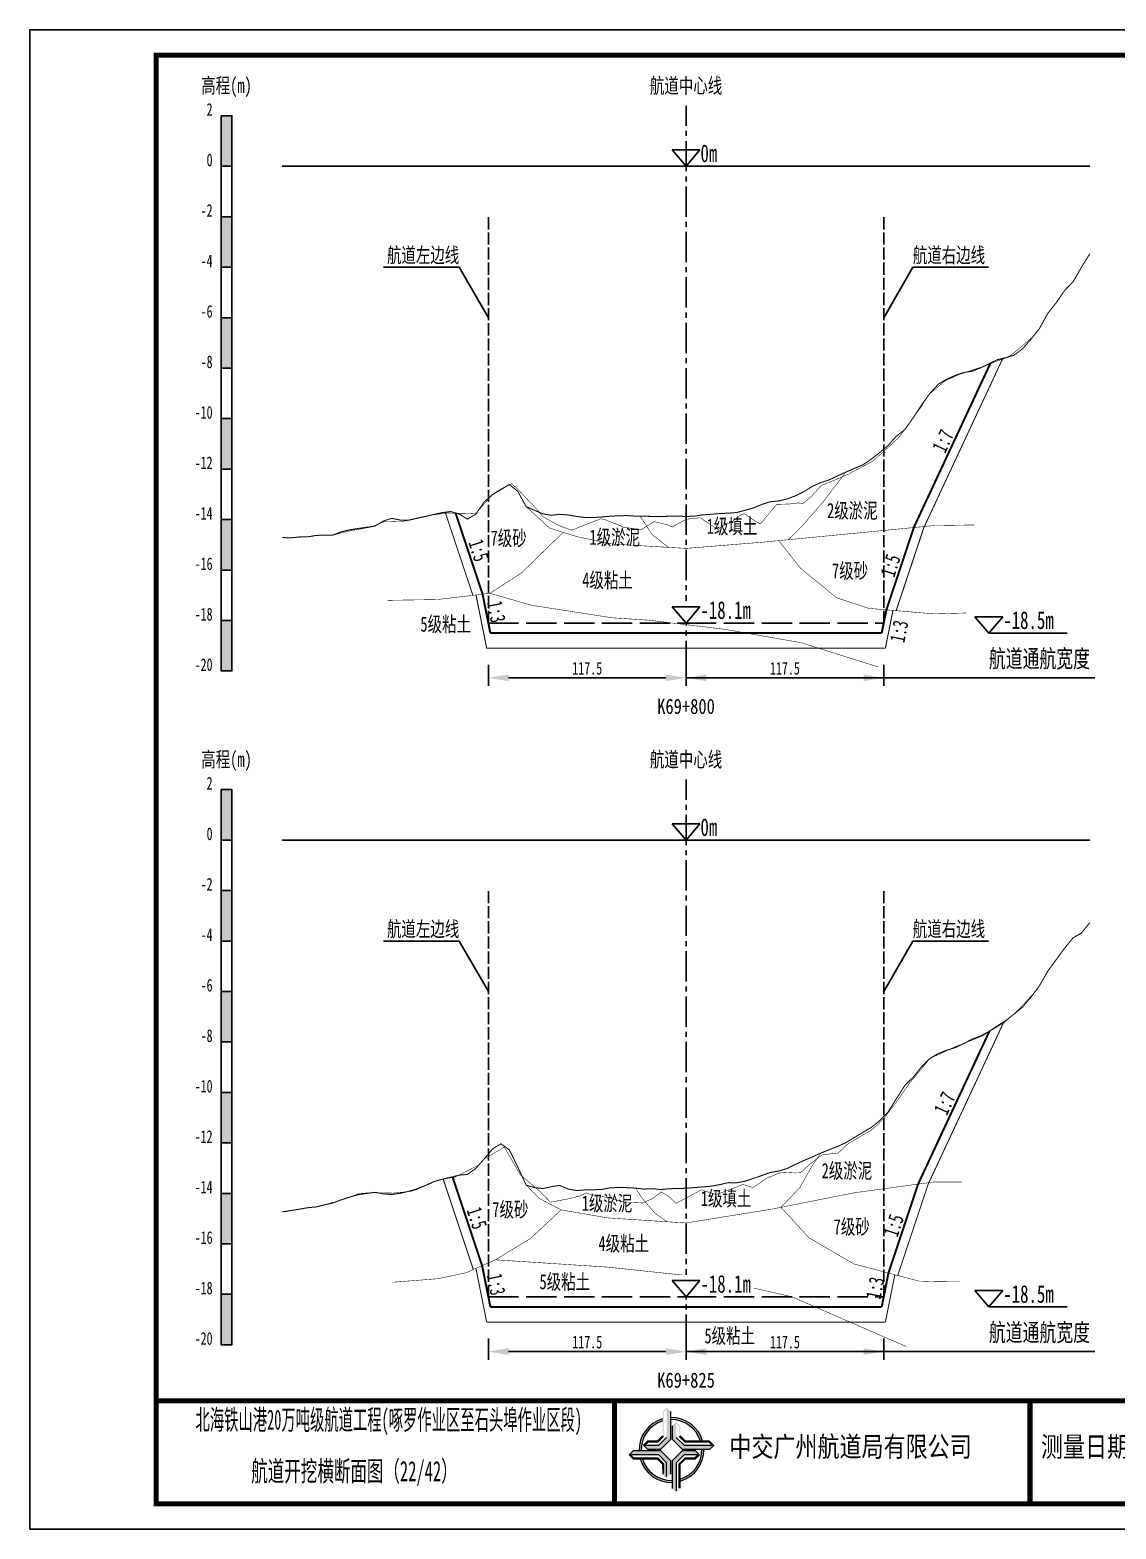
# Model space of a CAD drawing. Header units: millimetres. Extents: x 0 to 1680, y -8762 to 0.
# Drawn here: x 630 to 845.2, y -2079 to -1782 of the extents above; entities that cross this region are included whole.
import ezdxf
from ezdxf.enums import TextEntityAlignment as Align

# ---------------------------------------------------------------- set-up
doc = ezdxf.new("R2010")
doc.units = ezdxf.units.MM
for name, pattern in [('ACAD_ISO02W100', [15, 12, -3]), ('ACAD_ISO05W100', [33, 24, -3, 0, -3, 0, -3]), ('CENTER2', [1.125, 0.75, -0.125, 0.125, -0.125])]:
    doc.linetypes.add(name, pattern=pattern)
for name, color, linetype in [('0-桩号', 1, 'Continuous'), ('0-航道左右边线标注', 8, 'Continuous'), ('1-疏浚底高', 7, 'Continuous'), ('1-通航宽度', 7, 'Continuous'), ('1-通航底高', 7, 'Continuous'), ('202601', 5, 'Continuous'), ('DMX', 20, 'Continuous'), ('L1', 7, 'Continuous'), ('图幅外框线', 145, 'Continuous'), ('地质分层', 6, 'Continuous'), ('坡比', 1, 'Continuous'), ('尺寸标注', 1, 'Continuous'), ('开挖线', 4, 'Continuous'), ('标尺', 7, 'Continuous'), ('超挖线', 3, 'Continuous'), ('辅助框', 7, 'Continuous'), ('通航底面线', 7, 'ACAD_ISO02W100')]:
    doc.layers.add(name, color=color, linetype=linetype)
doc.styles.get("Standard").update_dxf_attribs({"font": 'arial.ttf'})
doc.styles.add('仿宋', font='仿宋_GB2312.ttf', dxfattribs={"width": 0.8})
doc.styles.add('仿宋GB2312', font='仿宋_GB2312.ttf', dxfattribs={"width": 0.7, "height": 2.5})
doc.styles.add('仿宋体', font='仿宋_GB2312.ttf', dxfattribs={"width": 0.8})
doc.dimstyles.new('2000', dxfattribs={"dimtxt": 3, "dimasz": 2.5, "dimexe": 1.25, "dimexo": 0.625, "dimtad": 1, "dimlfac": 2, "dimdsep": 46, "dimtxsty": 'Standard', "dimcen": 2.5, "dimadec": 0, "dimazin": 0, "dimtfac": 1, "dimtmove": 0, "dimatfit": 3, "dimfxl": 0, "dimarcsym": 0})

# ---------------------------------------------------------------- blocks, each defined once
blk = doc.blocks.new('标尺')
at = {"layer": '标尺', "linetype": 'Continuous'}
for points in [[(-2.116669999959413, 100), (0, 100), (0, 90), (-2.116669999959413, 90)], [(-2.116669999959413, 80), (0, 80), (0, 70), (-2.116669999959413, 70)], [(-2.116669999959413, 60), (0, 60), (0, 50), (-2.116669999959413, 50)], [(-2.116669999959413, 40), (0, 40), (0, 30), (-2.116669999959413, 30)], [(-2.116669999959413, 20), (0, 20), (0, 10), (-2.116669999959413, 10)], [(-2.116669999959413, 0), (0, 0), (0, -10), (-2.116669999959413, -10)]]:
    blk.add_hatch(color=256, dxfattribs=at).paths.add_polyline_path(points)
for p, q in [((-2.116669999959413, -10), (-2.116669999959413, 100)), ((0, -10), (0, 100)), ((-2.116669999959413, 80), (0, 80)), ((-2.116669999959413, 70), (0, 70)), ((-2.116669999959413, 60), (0, 60)), ((-2.116669999959413, 50), (0, 50)), ((-2.116669999959413, 40), (0, 40)), ((-2.116669999959413, 30), (0, 30)), ((-2.116669999959413, 20), (0, 20)), ((-2.116669999959413, 10), (0, 10)), ((-2.116669999959413, 0), (0, 0)), ((-2.116669999959413, -10), (0, -10))]:
    blk.add_line(p, q, dxfattribs=at)
at = {"layer": '标尺'}
for points in [[(-2.116669999959413, 100), (0, 100), (0, 90), (-2.116669999959413, 90)], [(-2.116669999959413, 100), (0, 100), (0, 90), (-2.116669999959413, 90)], [(-2.116669999959413, 80), (0, 80), (0, 70), (-2.116669999959413, 70)], [(-2.116669999959413, 80), (0, 80), (0, 70), (-2.116669999959413, 70)], [(-2.116669999959413, 60), (0, 60), (0, 50), (-2.116669999959413, 50)], [(-2.116669999959413, 60), (0, 60), (0, 50), (-2.116669999959413, 50)], [(-2.116669999959413, 40), (0, 40), (0, 30), (-2.116669999959413, 30)], [(-2.116669999959413, 40), (0, 40), (0, 30), (-2.116669999959413, 30)], [(-2.116669999959413, 20), (0, 20), (0, 10), (-2.116669999959413, 10)], [(-2.116669999959413, 20), (0, 20), (0, 10), (-2.116669999959413, 10)], [(-2.116669999959413, 0), (0, 0), (0, -10), (-2.116669999959413, -10)], [(-2.116669999959413, 0), (0, 0), (0, -10), (-2.116669999959413, -10)]]:
    blk.add_lwpolyline(points, close=True, dxfattribs=at)
at = {"layer": '标尺', "style": '仿宋GB2312', "width": 0.7}
blk.add_text('高程(m)', height=3, dxfattribs=at).set_placement((-1.058334999950603, 106.0000000009313), align=Align.MIDDLE_CENTER)
for s, p in [('2', (-3.816669999971054, 100)), ('0', (-3.816669999971054, 90)), ('-2', (-3.816669999971054, 80)), ('-4', (-3.816669999971054, 70)), ('-6', (-3.816669999971054, 60)), ('-8', (-3.816669999971054, 50)), ('-10', (-3.816669999971054, 40)), ('-12', (-3.816669999971054, 30)), ('-14', (-3.816669999971054, 20)), ('-16', (-3.816669999971054, 10)), ('-18', (-3.816669999971054, 0)), ('-20', (-3.816669999971054, -10))]:
    blk.add_text(s, height=2.5, dxfattribs=at).set_placement(p, align=Align.RIGHT)
blk = doc.blocks.new('*D92')
at = {"layer": 'Defpoints', "color": 0, "ltscale": 0.5}
for p in [(720.8333333328919, -1899.5), (760, -1899.5), (760, -1910.353547555909)]:
    blk.add_point(p, dxfattribs=at)
at = {"layer": '尺寸标注', "color": 0, "lineweight": -2, "ltscale": 0.5}
for p, q in [((720.8333333328919, -1907.75), (720.8333333328919, -1911.953547555909)), ((760, -1907.75), (760, -1911.953547555909)), ((724.8333333328919, -1910.353547555909), (756, -1910.353547555909))]:
    blk.add_line(p, q, dxfattribs=at)
at = {"layer": '尺寸标注', "color": 0, "ltscale": 0.5}
for points in [[(724.8333333328919, -1909.686880889243), (724.8333333328919, -1911.020214222576), (720.8333333328919, -1910.353547555909)], [(756, -1909.686880889243), (756, -1911.020214222576), (760, -1910.353547555909)]]:
    blk.add_solid(points, dxfattribs=at)
at = {"layer": '尺寸标注', "color": 0, "ltscale": 0.5, "insert": (740.416666666446, -1908.478547555909), "char_height": 2.5, "attachment_point": 5, "style": '仿宋GB2312'}
blk.add_mtext('117.5', dxfattribs=at)
blk = doc.blocks.new('*D93')
at = {"layer": 'Defpoints', "color": 0, "ltscale": 0.5}
for p in [(720.8333333328799, -2033), (760, -2033), (760, -2043.853517430498)]:
    blk.add_point(p, dxfattribs=at)
at = {"layer": '尺寸标注', "color": 0, "lineweight": -2, "ltscale": 0.5}
for p, q in [((720.8333333328799, -2041.25), (720.8333333328799, -2045.453517430498)), ((760, -2041.25), (760, -2045.453517430498)), ((724.8333333328799, -2043.853517430498), (756, -2043.853517430498))]:
    blk.add_line(p, q, dxfattribs=at)
at = {"layer": '尺寸标注', "color": 0, "ltscale": 0.5}
for points in [[(724.8333333328799, -2043.186850763831), (724.8333333328799, -2044.520184097165), (720.8333333328799, -2043.853517430498)], [(756, -2043.186850763831), (756, -2044.520184097165), (760, -2043.853517430498)]]:
    blk.add_solid(points, dxfattribs=at)
at = {"layer": '尺寸标注', "color": 0, "ltscale": 0.5, "insert": (740.4166666664399, -2041.978517430498), "char_height": 2.5, "attachment_point": 5, "style": '仿宋GB2312'}
blk.add_mtext('117.5', dxfattribs=at)
blk = doc.blocks.new('*D53')
at = {"layer": 'Defpoints', "color": 0, "ltscale": 0.5}
for p in [(760, -1899.5), (799.1666666673339, -1899.5), (799.1666666673339, -1910.353493939028)]:
    blk.add_point(p, dxfattribs=at)
at = {"layer": '尺寸标注', "color": 0, "lineweight": -2, "ltscale": 0.5}
for p, q in [((760, -1907.75), (760, -1911.953493939028)), ((799.1666666673339, -1907.75), (799.1666666673339, -1911.953493939028)), ((764, -1910.353493939028), (795.1666666673339, -1910.353493939028))]:
    blk.add_line(p, q, dxfattribs=at)
at = {"layer": '尺寸标注', "color": 0, "ltscale": 0.5}
for points in [[(764, -1909.686827272362), (764, -1911.020160605695), (760, -1910.353493939028)], [(795.1666666673339, -1909.686827272362), (795.1666666673339, -1911.020160605695), (799.1666666673339, -1910.353493939028)]]:
    blk.add_solid(points, dxfattribs=at)
at = {"layer": '尺寸标注', "color": 0, "ltscale": 0.5, "insert": (779.5833333336669, -1908.478493939028), "char_height": 2.5, "attachment_point": 5, "style": '仿宋GB2312'}
blk.add_mtext('117.5', dxfattribs=at)
blk = doc.blocks.new('*D54')
at = {"layer": 'Defpoints', "color": 0, "ltscale": 0.5}
for p in [(760, -2033), (799.1666666671999, -2033), (799.1666666671999, -2043.853463802811)]:
    blk.add_point(p, dxfattribs=at)
at = {"layer": '尺寸标注', "color": 0, "lineweight": -2, "ltscale": 0.5}
for p, q in [((760, -2041.25), (760, -2045.453463802811)), ((799.1666666671999, -2041.25), (799.1666666671999, -2045.453463802811)), ((764, -2043.853463802811), (795.1666666671999, -2043.853463802811))]:
    blk.add_line(p, q, dxfattribs=at)
at = {"layer": '尺寸标注', "color": 0, "ltscale": 0.5}
for points in [[(764, -2043.186797136145), (764, -2044.520130469478), (760, -2043.853463802811)], [(795.1666666671999, -2043.186797136145), (795.1666666671999, -2044.520130469478), (799.1666666671999, -2043.853463802811)]]:
    blk.add_solid(points, dxfattribs=at)
at = {"layer": '尺寸标注', "color": 0, "ltscale": 0.5, "insert": (779.5833333336, -2041.978463802811), "char_height": 2.5, "attachment_point": 5, "style": '仿宋GB2312'}
blk.add_mtext('117.5', dxfattribs=at)
blk = doc.blocks.new('通航底高')
at = {"layer": '1-通航底高'}
for p, q in [((-2.762494692986365, 3.232132659759372), (5.923793651163578e-06, 6.932765245437622e-06)), ((2.762506540631875, 3.232132659759372), (-2.762494692986365, 3.232132659759372)), ((5.923793651163578e-06, 6.932765245437622e-06), (2.762506540631875, 3.232132659759372))]:
    blk.add_line(p, q, dxfattribs=at)
at = {"layer": '1-通航底高', "style": '仿宋', "width": 0.7}
blk.add_attdef('通航底高', (2.856129719933961, 0.8203305718488991), '', height=3.5, dxfattribs=at)
blk = doc.blocks.new('疏浚底高')
at = {"layer": '1-疏浚底高'}
for p, q in [((-2.762500616780017, 3.232125726994127), (0, 0)), ((2.762500616838224, 3.232125726994127), (-2.762500616780017, 3.232125726994127)), ((0, 0), (2.762500616838224, 3.232125726994127)), ((-5.923793651163578e-06, -6.932765245437622e-06), (15.51466270413067, -6.932765245437622e-06))]:
    blk.add_line(p, q, dxfattribs=at)
at = {"layer": '1-疏浚底高', "style": '仿宋', "width": 0.7}
blk.add_attdef('疏浚底高', (2.856123796140309, 0.8203236390836537), '', height=3.5, dxfattribs=at)

msp = doc.modelspace()

# ---------------------------------------------------------------- hatches: boundary and pattern name
at = {"layer": '辅助框'}
h = msp.add_hatch(color=5, dxfattribs=at)
h.paths.add_polyline_path([(756.9546421006709, -2055.745531914723), (756.1757059281856, -2054.967633330833), (755.3669512681752, -2055.776153838646), (755.3669512681752, -2060.536597661984), (754.2904413530022, -2061.612023077023), (752.3438002488703, -2061.612023077023), (751.5476570176869, -2062.407358599198), (752.3430715379507, -2063.199178399098), (754.978640901336, -2063.199178399098), (756.9546421006709, -2061.223855132592)])
h.paths.add_polyline_path([(756.1454878373831, -2060.835033672583), (754.5901777513117, -2062.390380010616), (751.8645652055532, -2062.390380010616), (752.4652603746146, -2061.792388775122), (754.40989160631, -2061.792388775122), (755.5465556779593, -2060.624466802609), (755.5465556779593, -2055.865021880639), (756.1454878373831, -2055.267331255448)], flags=16)
h = msp.add_hatch(color=5, dxfattribs=at)
edge = h.paths.add_edge_path()
edge.add_ellipse((757.1048981645197, -2063.349361724388), major_axis=(-6.017077195920141, 1.733884546287947e-06), ratio=0.9999999825377229, start_angle=-73.21171767175571, end_angle=1.446762146054482, ccw=False)
edge.add_line((755.3669512681752, -2057.588740435135), (755.3669512681752, -2057.167564622652))
edge.add_ellipse((757.1048981645197, -2063.349361724388), major_axis=(-6.421454345493813, 3.783831980513644e-06), ratio=0.9999999825377264, start_angle=-74.29719975771904, end_angle=1.35689506309039)
edge.add_line((750.6852443925529, -2063.501418438208), (751.0897390788882, -2063.501279625189))
edge = h.paths.add_edge_path()
edge.add_ellipse((757.1048981645197, -2063.349361724388), major_axis=(-6.017077195920906, 2.624791690933952e-07), ratio=0.9999999825377339, start_angle=196.7802887631043, end_angle=271.43091869106274, ccw=False)
edge.add_line((762.8657615312129, -2061.612217217457), (763.2869208646506, -2061.612217217457))
edge.add_ellipse((757.1048981645197, -2063.349361724388), major_axis=(-6.42145434549481, 2.055023733972632e-07), ratio=0.9999999825377471, start_angle=195.6953323995753, end_angle=271.3407921785149)
edge.add_line((756.9546421006709, -2056.929665483964), (756.9546421006709, -2057.334160818589))
edge = h.paths.add_edge_path()
edge.add_ellipse((757.1048981645197, -2063.349361724388), major_axis=(-6.421454345494847, 2.398647111377442e-07), ratio=0.9999999825377328, start_angle=105.7065267224622, end_angle=181.3336320078198)
edge.add_line((763.5246130754143, -2063.199907793533), (763.1201189922184, -2063.199907793533))
edge.add_ellipse((757.1048981645197, -2063.349361724388), major_axis=(-6.017077195920033, 3.038804149501319e-06), ratio=0.9999999825377467, start_angle=106.79232762585761, end_angle=181.4233031416354, ccw=False)
edge.add_line((758.8432505388051, -2069.109860479367), (758.8432505388051, -2069.531044626963))
edge = h.paths.add_edge_path()
edge.add_ellipse((757.1048981645197, -2063.349361724388), major_axis=(6.017077195919978, 2.129043967020969e-06), ratio=0.9999999825377341, start_angle=196.8039056354283, end_angle=271.4347580706571, ccw=False)
edge.add_line((751.3447520372063, -2065.088882915747), (750.9235845126301, -2065.089027449381))
edge.add_ellipse((757.1048981645197, -2063.349361724388), major_axis=(6.421454345494965, 1.010893226884053e-06), ratio=0.9999999825377122, start_angle=195.7186902341801, end_angle=271.3444001294426)
edge.add_line((757.2555596849113, -2069.769048223508), (757.2555596849113, -2069.364552247775))
h = msp.add_hatch(color=5, dxfattribs=at)
h.paths.add_polyline_path([(759.2303930924922, -2063.199907793533), (764.7087164384513, -2063.199907793533), (765.4866149797231, -2062.420971685421), (764.6780945359856, -2061.612217217457), (759.9176505204827, -2061.612217217457), (758.8422251481801, -2060.53570710994), (758.8422251481801, -2058.589066240799), (758.046889540264, -2057.792922881615), (757.2550698900014, -2058.588337358963), (757.2550698900014, -2061.223906744015)])
h.paths.add_polyline_path([(758.0638683000296, -2060.835443487179), (758.0638683000296, -2058.109831133377), (758.6618594285637, -2058.7105261531), (758.6618594285637, -2060.655157427323), (759.8297815507442, -2061.791821563255), (764.5892263871818, -2061.791821563255), (765.1869169908255, -2062.39075359441), (759.6192146592825, -2062.39075359441)], flags=16)
h = msp.add_hatch(color=5, dxfattribs=at)
h.paths.add_polyline_path([(754.9782503556996, -2063.49994512273), (749.4999273301751, -2063.50182517649), (748.7222961381465, -2064.281028228294), (749.5310940782219, -2065.089505327714), (754.2915378373652, -2065.087871709836), (755.3673325639456, -2066.164012334835), (755.36800060592, -2068.110653374684), (756.1636093950062, -2068.90652363826), (756.9551560136467, -2068.110837432396), (756.9542515550345, -2065.475268389237)])
h.paths.add_polyline_path([(756.1455864884942, -2065.86400901438), (756.1465218583733, -2068.589621367943), (755.5483246263057, -2067.989131426346), (755.5476572892755, -2066.044500322831), (754.3793451341182, -2064.908237114918), (749.6199005754083, -2064.909870391381), (749.0220044663936, -2064.311143438351), (754.5897064988702, -2064.30923279382)], flags=16)
h = msp.add_hatch(color=5, dxfattribs=at)
h.paths.add_polyline_path([(759.2315609056145, -2063.499116607201), (757.2555596849113, -2065.474439873707), (757.2555596849113, -2070.952763262284), (758.0344958787649, -2071.730661675465), (758.8432505388051, -2070.922141167653), (758.8432505388051, -2066.161697344315), (759.9197604539484, -2065.086271929276), (761.8664015580803, -2065.086271929276), (762.6625447679252, -2064.290936407101), (761.8671302476614, -2063.499116607201)])
h.paths.add_polyline_path([(759.6200240770072, -2064.307915166866), (762.3456365800589, -2064.307915166866), (761.744941432336, -2064.905906231177), (759.8003101793021, -2064.905906231177), (758.6636461076528, -2066.07382820369), (758.6636461076528, -2070.833273125661), (758.0647139695674, -2071.430963750851), (758.0647139695674, -2065.863261333716)], flags=16)

# ---------------------------------------------------------------- linework, layer by layer
at = {"layer": '0-航道左右边线标注', "linetype": 'ACAD_ISO02W100', "ltscale": 0.2}
for points in [[(720.8333333328919, -1899.5), (720.8333333328919, -1819)], [(799.1666666673336, -1899.5), (799.1666666673336, -1819)], [(720.8333333328801, -2033), (720.8333333328801, -1952.5)], [(799.1666666671999, -2033), (799.1666666671999, -1952.5)]]:
    msp.add_lwpolyline(points, dxfattribs=at)
at = {"layer": '0-航道左右边线标注'}
for points in [[(720.8333333328919, -1839), (715.0598306410247, -1828.999999999984), (700.0598306410247, -1828.99999999994)], [(799.1666666673339, -1839), (804.9401693592592, -1829.000000000016), (819.9401693592592, -1829.00000000006)], [(720.8333333328799, -1972.5), (715.0598306410127, -1962.499999999984), (700.0598306410127, -1962.49999999994)], [(799.1666666671999, -1972.5), (804.9401693591253, -1962.500000000016), (819.9401693591253, -1962.50000000006)]]:
    msp.add_lwpolyline(points, dxfattribs=at)
at = {"layer": '1-通航宽度'}
for points in [[(760, -1910.35), (841, -1910.35)], [(760, -2043.85), (841, -2043.85)]]:
    msp.add_lwpolyline(points, dxfattribs=at)
at = {"layer": '202601', "color": 1, "linetype": 'Continuous', "const_width": 0.1}
for points in [[(689.6059999998006, -1882.150000000001), (693.3730370368376, -1881.24999904632), (693.7430370368376, -1881.199997901909), (694.0030370368376, -1881.10000038147), (694.7997037035046, -1880.99999809265), (697.7397037035046, -1880.44999980926), (699.6563703701706, -1879.59999942779), (700.6097037035046, -1879.300002098078), (703.4597037035046, -1879.39999961853), (705.1697037035046, -1879.149998664851), (708.8697037035046, -1878.299998283379), (709.7963703701706, -1878.099998474121), (711.1463703701705, -1877.899998664851), (712.6497037035047, -1877.699998855591), (717.1163703701706, -1877.800001144409), (718.4730370368376, -1877.699998855591), (719.1330370368375, -1876.89999961853), (721.5330370368376, -1874.19999980926), (724.4297037035046, -1872.449997901909), (725.4563703701706, -1871.89999961853), (726.4697037035046, -1872.800001144409), (730.7897037035046, -1877.35000038147), (731.5963703701706, -1878.400000572199), (731.8263703701706, -1878.549999237061), (734.7397037035046, -1880.14999771118), (737.1863703701706, -1881.049999237061), (737.2897037035046, -1881.10000038147), (737.3597037035046, -1881.049999237061), (737.7163703701706, -1880.950001716608), (743.0897037035046, -1878.850001335142), (743.7497037035046, -1878.949998855591), (747.0530370368376, -1880.25), (747.6930370368376, -1880.550002098078), (747.9830370368376, -1880.550002098078), (751.1397037035046, -1881.049999237061), (751.8730370368376, -1880.500000953669), (753.6963703701706, -1879.39999961853), (756.2997037035046, -1880.050000190729), (757.3097037035045, -1880.500000953669), (757.9097037035046, -1880.100001335142), (760.0197037035045, -1878.949998855591), (762.1797037035046, -1878.699997901909), (762.8463703701706, -1878.650001525879), (763.7730370368375, -1879.300002098078), (766.4063703701706, -1880.99999809265), (767.2030370368376, -1880.300001144409), (769.1763703701706, -1879.39999961853), (770.7397037035046, -1878.099998474121), (771.5230370368375, -1877.85000228882), (774.0363703701705, -1879.50000190735), (774.7230370368376, -1879.85000038147), (775.4030370368375, -1879.050001144409), (777.9497037035046, -1875.99999809265), (780.5597037035046, -1875.900000572199), (782.2230370368376, -1875.700000762939), (783.1930370368376, -1875.799998283379), (784.9930370368376, -1874.250000953669), (786.8563703701706, -1872.200001716608), (788.0730370368376, -1871.750000953669), (791.9797037035046, -1870.100001335142), (792.1797037035046, -1870.050000190729), (792.7963703701706, -1869.650000572199), (796.7997037035046, -1867.550000190729), (797.6097037035046, -1866.89999961853), (801.5697037035046, -1863.299998283379), (801.9130370368376, -1863.000000953669), (802.2997037035046, -1862.550000190729), (806.5797037035046, -1856.69999980926), (807.9830370368376, -1854.349998474121), (811.0363703701706, -1851.750000953669), (811.6663703701706, -1851.350001335142), (814.0097037035046, -1850.300001144409), (819.3897037035046, -1848.500000476828), (819.3963703701705, -1848.500000476828), (821.5563703701706, -1847.599998950949), (822.9397037035045, -1847.150000572199), (824.4597037035046, -1846.400000095371), (827.4830370368376, -1843.849998950949), (828.7097037035046, -1842.800001144409), (829.0530370368376, -1842.399999141689), (829.8563703701706, -1841.349998950949), (829.9430370368376, -1841.24999904632)], [(689.5560000001985, -2014.349999999069), (690.1363703705686, -2014.299998282448), (693.8830370372355, -2013.049998282448), (695.1163703705685, -2012.550001143478), (697.5730370372355, -2012.350001334211), (697.9297037039025, -2012.350001334211), (698.2563703705684, -2012.350001334211), (702.0097037039025, -2012.449998854659), (703.3697037039025, -2012.3000001898), (705.4930370372355, -2012.100000380538), (706.5863703705685, -2011.750001906421), (709.6330370372355, -2010.450000762008), (710.3130370372355, -2010.050001143478), (711.2963703705685, -2009.8000001898), (712.8163703705685, -2009.499998091718), (714.1830370372355, -2009.299998282448), (718.7930370372355, -2006.950001715679), (719.8097037039025, -2005.799999236129), (723.1297037039025, -2003.850002287891), (723.9730370372355, -2003.299999236129), (726.4263703705685, -2007.550001143478), (727.0230370372356, -2008.600001334211), (727.2197037039025, -2008.850002287891), (730.9730370372355, -2012.049999236129), (731.1330370372355, -2012.199997900978), (733.1330370372355, -2014.25000190641), (734.7130370372355, -2013.94999980833), (736.5897037039025, -2013.600001334211), (738.9697037039025, -2013.000001906421), (740.2797037039024, -2012.399997710248), (741.1963703705685, -2012.750000952739), (745.1030370372355, -2013.449997900978), (745.6363703705686, -2013.600001334211), (747.8997037039026, -2014.299998282448), (749.2930370372355, -2014.299998282448), (751.3430370372355, -2014.40000057127), (753.3830370372355, -2013.5500001898), (755.0463703705685, -2012.199997900978), (756.8130370372355, -2013.299999236129), (757.9797037039025, -2014.499998091718), (762.7497037039025, -2011.950001715679), (762.9330370372355, -2011.799998282448), (763.0263703705684, -2011.799998282448), (764.4230370372355, -2012.249999045391), (766.0197037039025, -2012.750000952739), (766.2230370372355, -2012.649998663921), (771.2830370372355, -2010.749998091718), (773.2563703705684, -2011.350002287891), (776.3630370372355, -2009.250001906421), (776.8863703705684, -2009.250001906421), (777.0997037039025, -2009.000000952739), (778.9930370372354, -2008.299999236129), (781.6030370372355, -2008.449997900978), (782.6963703705685, -2008.400001524948), (784.3597037039025, -2006.84999942686), (786.9197037039025, -2004.899997710248), (786.9930370372355, -2004.850001334211), (787.1730370372355, -2004.850001334211), (790.1563703705685, -2004.499998091718), (791.9997037039025, -2002.750000952739), (794.8997037039024, -2000.999999045391), (796.5397037039025, -2000.100002287891), (798.0863703705685, -1998.800001143478), (799.5963703705685, -1997.100000380538), (801.6630370372355, -1994.40000057127), (804.1797037039025, -1990.799999236129), (804.4163703705685, -1990.50000190641), (807.6763703705685, -1986.59999847319), (808.0230370372354, -1986.100001334211), (808.2963703705685, -1985.799999236129), (809.3230370372355, -1985.300002097149), (810.6197037039025, -1984.749999045391), (811.4263703705685, -1984.34999942686), (813.3997037039024, -1983.400001524948), (814.7930370372355, -1982.899999617599), (818.3463703705685, -1981.44999980833), (818.5263703705684, -1981.40000104811), (818.6863703705685, -1981.300001143478), (820.3097037039025, -1980.299999712968), (822.9863703705685, -1978.699998854659), (823.2963703705685, -1978.450000285171), (825.8197037039025, -1976.15000009444), (828.3897037039025, -1973.399999140758), (829.7163703705685, -1972.000000475899)]]:
    msp.add_lwpolyline(points, dxfattribs=at)
at = {"layer": 'DMX', "color": 7, "linetype": 'Continuous', "const_width": 0.2}
for points in [[(679.9999999999997, -1882.564999999944), (679.9999999999997, -1882.564999999944), (681.6666666666861, -1882.634999999776), (683.3333333333139, -1882.455000000075), (685, -1882.439999999944), (686.6666666666861, -1882.145000000019), (688.3333333333139, -1882.080000000075), (690, -1882.064999999944), (691.6666666666861, -1881.439999999944), (693.3333333333139, -1881.029999999795), (695, -1880.774999999907), (696.6666666666861, -1880.529999999795), (698.3333333333139, -1880.299999999814), (700, -1879.310000000056), (701.6666666666861, -1878.754999999888), (703.3333333333139, -1879.095000000205), (705, -1879.115000000224), (706.6666666666861, -1878.740000000224), (708.3333333333139, -1878.384999999776), (710, -1878.004999999888), (711.6666666666861, -1877.625), (713.3333333333139, -1877.415000000037), (715, -1877.879999999888), (716.6666666666861, -1878.910000000149), (718.3333333333139, -1877.950000000186), (720, -1875.495000000112), (721.6666666666861, -1874.024999999907), (723.3333333333139, -1873), (725, -1872.044999999925), (726.6666666666861, -1873.404999999795), (728.3333333333139, -1876.455000000075), (730, -1877.180000000168), (731.6666666666861, -1877.884999999776), (733.3333333333139, -1878.154999999795), (735, -1877.959999999963), (736.6666666666861, -1878.095000000205), (738.3333333333139, -1878.384999999776), (740, -1878.589999999851), (741.6666666666861, -1878.600000000093), (743.3333333333139, -1878.48499999987), (745, -1878.334999999963), (746.6666666666861, -1878.25), (748.3333333333139, -1878.209999999963), (750, -1878.325000000186), (751.6666666666861, -1878.350000000093), (753.3333333333139, -1878.365000000224), (755, -1878.370000000112), (756.6666666666861, -1878.354999999981), (758.3333333333139, -1878.330000000075), (760, -1878.379999999888), (761.6666666666861, -1878.330000000075), (763.3333333333139, -1878.064999999944), (765, -1877.944999999832), (766.6666666666861, -1877.814999999944), (768.3333333333139, -1877.73499999987), (770, -1877.60999999987), (771.6666666666861, -1877.169999999925), (773.3333333333139, -1876.705000000075), (775, -1876.009999999776), (776.6666666666861, -1875.464999999851), (778.3333333333139, -1875.310000000056), (780, -1874.930000000168), (781.6666666666861, -1874.305000000168), (783.3333333333139, -1873.490000000224), (785, -1872.435000000056), (786.6666666666861, -1871.685000000056), (788.3333333333139, -1871.145000000019), (790, -1870.354999999981), (791.6666666666861, -1869.604999999981), (793.3333333333139, -1868.870000000112), (795, -1868.180000000168), (796.6666666666861, -1867.069999999832), (798.3333333333139, -1865.759999999776), (800, -1864.35999999987), (801.6666666666861, -1862.490000000224), (803.3333333333139, -1861.200000000186), (805, -1858.845000000205), (806.6666666666861, -1856.299999999814), (808.3333333333139, -1853.98499999987), (810, -1852.169999999925), (811.6666666666861, -1851.185000000056), (813.3333333333139, -1850.450000000186), (815, -1849.875), (816.6666666666861, -1849.604999999981), (818.3333333333139, -1848.959999999963), (820, -1848.145000000019), (821.6666666666861, -1847.330000000075), (823.3333333333139, -1846.939999999944), (825, -1846.424999999814), (826.6666666666861, -1845.180000000168), (828.3333333333139, -1843.294999999925), (830, -1841.194999999832), (831.6666666666861, -1838.160000000149), (833.3333333333139, -1836.069999999832), (835, -1833.625), (836.6666666666861, -1831.910000000149), (838.3333333333139, -1829.049999999814), (839.9999999999998, -1826.334999999963)], [(679.9999999999997, -2016.169999999925), (679.9999999999997, -2016.169999999925), (681.6666666666861, -2015.899999999907), (683.3333333333139, -2015.649999999907), (685, -2015.350000000093), (686.6666666666861, -2015.189999999944), (688.3333333333139, -2014.779999999795), (690, -2014.415000000037), (691.6666666666861, -2013.779999999795), (693.3333333333139, -2013.240000000224), (695, -2012.770000000019), (696.6666666666861, -2012.520000000019), (698.3333333333139, -2012.290000000037), (700, -2012.584999999963), (701.6666666666861, -2012.725000000093), (703.3333333333139, -2012.490000000224), (705, -2012.104999999981), (706.6666666666861, -2011.604999999981), (708.3333333333139, -2010.935000000056), (710, -2010.189999999944), (711.6666666666861, -2009.694999999832), (713.3333333333139, -2009.319999999832), (715, -2008.89000000013), (716.6666666666861, -2008.745000000112), (718.3333333333139, -2007.560000000056), (720, -2005.665000000037), (721.6666666666861, -2003.674999999814), (723.3333333333139, -2002.674999999814), (725, -2003.895000000019), (726.6666666666861, -2007.305000000168), (728.3333333333139, -2010.870000000112), (730, -2011.370000000112), (731.6666666666861, -2011.544999999925), (733.3333333333139, -2011.154999999795), (735, -2010.919999999925), (736.6666666666861, -2011.665000000037), (738.3333333333139, -2011.944999999832), (740, -2011.810000000056), (741.6666666666861, -2011.794999999925), (743.3333333333139, -2011.700000000186), (745, -2011.399999999907), (746.6666666666861, -2011.334999999963), (748.3333333333139, -2011.370000000112), (750, -2011.459999999963), (751.6666666666861, -2011.649999999907), (753.3333333333139, -2011.575000000186), (755, -2011.73499999987), (756.6666666666861, -2011.589999999851), (758.3333333333139, -2011.51500000013), (760, -2011.495000000112), (761.6666666666861, -2011.350000000093), (763.3333333333139, -2011.209999999963), (765, -2011.080000000075), (766.6666666666861, -2010.774999999907), (768.3333333333139, -2010.375), (770, -2010.404999999795), (771.6666666666861, -2010.10999999987), (773.3333333333139, -2009.544999999925), (775, -2008.975000000093), (776.6666666666861, -2008.365000000224), (778.3333333333139, -2008.084999999963), (780, -2007.584999999963), (781.6666666666861, -2006.759999999776), (783.3333333333139, -2006), (785, -2005.279999999795), (786.6666666666861, -2004.529999999795), (788.3333333333139, -2003.865000000224), (790, -2003.205000000075), (791.6666666666861, -2002.455000000075), (793.3333333333139, -2001.459999999963), (795, -2000.439999999944), (796.6666666666861, -1999.459999999963), (798.3333333333139, -1998.120000000112), (800, -1996.415000000037), (801.6666666666861, -1993.759999999776), (803.3333333333139, -1991.134999999776), (805, -1989.495000000112), (806.6666666666861, -1987.415000000037), (808.3333333333139, -1985.745000000112), (810, -1984.774999999907), (811.6666666666861, -1984.134999999776), (813.3333333333139, -1983.620000000112), (815, -1982.825000000186), (816.6666666666861, -1981.959999999963), (818.3333333333139, -1981.319999999832), (820, -1980.435000000056), (821.6666666666861, -1979.299999999814), (823.3333333333139, -1978.305000000168), (825, -1976.975000000093), (826.6666666666861, -1975.615000000224), (828.3333333333139, -1973.645000000019), (830, -1971.415000000037), (831.6666666666861, -1968.479999999981), (833.3333333333139, -1966.220000000205), (835, -1963.935000000056), (836.6666666666861, -1961.895000000019), (838.3333333333139, -1960.915000000037), (839.9999999999998, -1958.870000000112)]]:
    msp.add_lwpolyline(points, dxfattribs=at)
at = {"layer": 'L1', "linetype": 'CENTER2', "ltscale": 8}
for p, q in [((759.9999999999995, -1909), (759.9999999999995, -1797)), ((759.9999999999995, -2042.499999999069), (759.9999999999995, -1930.499999999069))]:
    msp.add_line(p, q, dxfattribs=at)
at = {"layer": 'L1'}
for p, q in [((757.2374993832195, -1805.767874272773), (759.9999999999995, -1808.999999999767)), ((762.7625006168378, -1805.767874272773), (757.2374993832195, -1805.767874272773)), ((759.9999999999995, -1808.999999999767), (762.7625006168378, -1805.767874272773)), ((679.9999999999995, -1808.999999999767), (839.9999999999995, -1809.000000000233)), ((757.2374993832195, -1939.267874271842), (759.9999999999995, -1942.499999998836)), ((762.7625006168378, -1939.267874271842), (757.2374993832195, -1939.267874271842)), ((759.9999999999995, -1942.499999998836), (762.7625006168378, -1939.267874271842)), ((679.9999999999995, -1942.499999998836), (839.9999999999995, -1942.499999999302))]:
    msp.add_line(p, q, dxfattribs=at)
at = {"layer": '地质分层', "linetype": 'ACAD_ISO05W100', "ltscale": 0.2, "const_width": 0.1, "flags": 128}
for points in [[(780.3401257513906, -1882.979357244913), (783.0578659106977, -1880.215557333082), (787.1825273465365, -1875.476705865003), (791.6666666666861, -1869.604999999981)], [(728.3333333333139, -1876.455000000075), (732.9432294629514, -1880.675849069376), (738.3821897972375, -1882.381081903819), (745.410600391042, -1883.845236729365), (760, -1884.713166607078), (774.9099118364975, -1883.504893598147), (809.1669010939659, -1880.189500595909), (817.1393241631956, -1880.061589638044)], [(750.909925704007, -1878.338648885489), (753.2449528700672, -1881.949053695425), (756.5078539988608, -1884.505417286884)], [(700.9071938181296, -1895.000074056443), (710.8337391670211, -1894.844666746445), (721.1494941366836, -1893.60574002564), (727.3294953391887, -1889.620582628064), (735.6722506393562, -1881.531456801575)], [(778.3606036331039, -1883.170935486909), (782.6663726218976, -1888.624629748985), (789.8425844251178, -1894.502097616903), (796.2253232239746, -1896.593598662876), (809.1669010939659, -1897.689499403816), (815.4710579881553, -1897.509609505585)], [(721.1494941366836, -1893.60574002564), (729.4232853394933, -1895.996026935056), (745.410600391042, -1898.468596383929), (752.5318758082576, -1898.930050281342), (767.5134850582108, -1900.722765463404), (782.7607504683547, -1903.384920591488), (797.9959526564892, -1908.176302134958)], [(778.8216561074369, -2015.262122180779), (782.5510219205171, -2011.348097337876), (784.8650268958881, -2007.236427006312), (786.6666666666861, -2004.529999999795)], [(728.3333333333139, -2010.870000000112), (730.831962083932, -2013.434214854613), (735.2467480110936, -2015.766628826503), (744.5627681049518, -2017.371263032313), (760, -2018.358777698129), (777.0945842075162, -2015.605122954119), (793.3520421218127, -2012.376351390965), (809.1669010939659, -2010.230500774458), (814.6106681898323, -2010.235295793404)], [(750, -2011.459999999963), (751.3993416512385, -2013.593028962612), (753.8916158918291, -2016.482638193294), (756.2544062343659, -2018.119173292536)], [(701.8474768064916, -2030.115079694428), (710.8337391670211, -2029.408944497351), (716.3781696790829, -2028.238919811789), (722.2400825843215, -2025.662901149131), (729.2555025015026, -2021.376266122796), (735.2467480110936, -2015.766628826503)], [(778.8216561074369, -2015.262122180779), (784.3407055269927, -2021.288783775643), (793.2646552268416, -2026.483889332972), (806.166456379462, -2029.882242062129), (809.1669010939659, -2029.980499224737), (814.1986169390759, -2030.040869880123)], [(722.2400825843215, -2025.662901149131), (744.5627681049518, -2027.120169469155), (764.6157356253825, -2029.257752689067), (781.0060216202401, -2033), (801.5419419053942, -2041.938655425794), (803.6765437770159, -2042.860204926596)]]:
    msp.add_lwpolyline(points, dxfattribs=at)
at = {"layer": '开挖线', "linetype": 'Continuous', "const_width": 0.4, "flags": 128}
for points in [[(805.1246884556855, -1880.5807061217), (820.3386256962372, -1847.979412034572)], [(719.6866682820554, -1893.781426055844), (714.3232557113563, -1877.691188343419)], [(799.6892809222006, -1896.886928722487), (805.1246884556855, -1880.5807061217)], [(721.2303830714741, -1901.500000002938), (719.6866682820554, -1893.781426055844)], [(798.7666666661105, -1901.500000002938), (799.6892809222006, -1896.886928722487)], [(721.2303830714741, -1901.500000002938), (798.7666666661105, -1901.500000002938)], [(805.9841178191101, -2010.662359032858), (820.1322467033016, -1980.344939995089)], [(719.5954041796437, -2026.825105541675), (713.7265521784877, -2009.218549537849)], [(800.1093104225265, -2028.286781222968), (805.9841178191101, -2010.662359032858)], [(721.2303830718961, -2035.000000002938), (719.5954041796437, -2026.825105541675)], [(798.7666666665325, -2035.000000002938), (800.1093104225265, -2028.286781222968)], [(721.2303830718961, -2035.000000002938), (798.7666666665325, -2035.000000002938)]]:
    msp.add_lwpolyline(points, dxfattribs=at)
at = {"layer": '超挖线', "linetype": 'ACAD_ISO02W100', "ltscale": 0.5, "const_width": 0.2, "flags": 128}
for points in [[(807.2192890416397, -1880.377990580268), (822.7612086278416, -1847.073877181072)], [(717.7636418744981, -1894.012382375391), (712.2756056455912, -1877.54827368867)], [(801.6343884700859, -1897.051641621049), (807.1913715310241, -1880.380692438235)], [(720.4970497714316, -1904.500000002938), (718.384610524191, -1893.937803766733)], [(799.4999999661527, -1904.500000002938), (801.0004087998891, -1896.997955834255)], [(720.4970497714316, -1904.500000002938), (799.4999999661527, -1904.500000002938)], [(808.1193187536104, -2010.372642744542), (822.9880122460077, -1978.511156689221)], [(717.850928977569, -2027.591715477669), (711.8700996759297, -2009.649227572751)], [(801.9478937814674, -2028.771066688363), (808.0788724333003, -2010.378130732865)], [(720.4970497718537, -2038.000000002938), (718.3697901408144, -2027.363701847741)], [(799.4999999665747, -2038.000000002938), (801.3759184521462, -2028.62040757508)], [(720.4970497718537, -2038.000000002938), (799.4999999665747, -2038.000000002938)]]:
    msp.add_lwpolyline(points, dxfattribs=at)
at = {"layer": '辅助框', "color": 5, "linetype": 'Continuous', "lineweight": 0}
for p, q in [((756.9546421006709, -2061.223855132592), (756.9546421006709, -2055.745531914723)), ((755.3669512681752, -2060.536597661984), (754.2904413530022, -2061.612023077023)), ((755.5465556779593, -2060.624466802609), (754.40989160631, -2061.792388775122)), ((754.5901777513117, -2062.390380010616), (756.1454878373831, -2060.835033672583)), ((757.2550698900014, -2058.588337358963), (757.2550698900014, -2061.223906744015)), ((758.0638683000296, -2060.835443487179), (759.6192146592825, -2062.39075359441)), ((759.8297815507442, -2061.791821563255), (758.6618594285637, -2060.655157427323)), ((759.9176505204827, -2061.612217217457), (758.8422251481801, -2060.53570710994)), ((749.4999273301751, -2063.50182517649), (748.7222961381465, -2064.281028228294)), ((754.9782503556996, -2063.49994512273), (749.4999273301751, -2063.50182517649)), ((752.3438002488703, -2061.612023077023), (751.5476570176869, -2062.407358599198)), ((751.5476570176869, -2062.407358599198), (752.3430715379507, -2063.199178399098)), ((752.4652603746146, -2061.792388775122), (751.8645652055532, -2062.390380010616)), ((751.8645652055532, -2062.390380010616), (754.5901777513117, -2062.390380010616)), ((752.3430715379507, -2063.199178399098), (754.978640901336, -2063.199178399098)), ((754.2904413530022, -2061.612023077023), (752.3438002488703, -2061.612023077023)), ((754.40989160631, -2061.792388775122), (752.4652603746146, -2061.792388775122)), ((756.9542515550345, -2065.475268389237), (754.9782503556996, -2063.49994512273)), ((754.978640901336, -2063.199178399098), (756.9546421006709, -2061.223855132592)), ((757.2550698900014, -2061.223906744015), (759.2303930924922, -2063.199907793533)), ((759.2315609056145, -2063.499116607201), (757.2555596849113, -2065.474439873707)), ((759.2303930924922, -2063.199907793533), (764.7087164384513, -2063.199907793533)), ((761.8671302476614, -2063.499116607201), (759.2315609056145, -2063.499116607201)), ((759.6192146592825, -2062.39075359441), (765.1869169908255, -2062.39075359441)), ((764.5892263871818, -2061.791821563255), (759.8297815507442, -2061.791821563255)), ((764.6780945359856, -2061.612217217457), (759.9176505204827, -2061.612217217457)), ((762.6625447679252, -2064.290936407101), (761.8671302476614, -2063.499116607201)), ((765.1869169908255, -2062.39075359441), (764.5892263871818, -2061.791821563255)), ((765.4866149797231, -2062.420971685421), (764.6780945359856, -2061.612217217457)), ((764.7087164384513, -2063.199907793533), (765.4866149797231, -2062.420971685421)), ((748.7222961381465, -2064.281028228294), (749.5310940782219, -2065.089505327714)), ((754.5897064988702, -2064.30923279382), (749.0220044663936, -2064.311143438351)), ((749.0220044663936, -2064.311143438351), (749.6199005754083, -2064.909870391381)), ((749.5310940782219, -2065.089505327714), (754.2915378373652, -2065.087871709836)), ((749.6199005754083, -2064.909870391381), (754.3793451341182, -2064.908237114918)), ((754.2915378373652, -2065.087871709836), (755.3673325639456, -2066.164012334835)), ((754.3793451341182, -2064.908237114918), (755.5476572892755, -2066.044500322831)), ((756.1455864884942, -2065.86400901438), (754.5897064988702, -2064.30923279382)), ((755.3673325639456, -2066.164012334835), (755.36800060592, -2068.110653374684)), ((755.5476572892755, -2066.044500322831), (755.5483246263057, -2067.989131426346)), ((756.1465218583733, -2068.589621367943), (756.1455864884942, -2065.86400901438)), ((756.9551560136467, -2068.110837432396), (756.9542515550345, -2065.475268389237)), ((757.2555596849113, -2065.474439873707), (757.2555596849113, -2070.952763262284)), ((759.6200240770072, -2064.307915166866), (758.0647139695674, -2065.863261333716)), ((758.0647139695674, -2065.863261333716), (758.0647139695674, -2071.430963750851)), ((758.6636461076528, -2066.07382820369), (759.8003101793021, -2064.905906231177)), ((758.6636461076528, -2070.833273125661), (758.6636461076528, -2066.07382820369)), ((758.8432505388051, -2066.161697344315), (759.9197604539484, -2065.086271929276)), ((758.8432505388051, -2070.922141167653), (758.8432505388051, -2066.161697344315)), ((762.3456365800589, -2064.307915166866), (759.6200240770072, -2064.307915166866)), ((759.8003101793021, -2064.905906231177), (761.744941432336, -2064.905906231177)), ((759.9197604539484, -2065.086271929276), (761.8664015580803, -2065.086271929276)), ((761.744941432336, -2064.905906231177), (762.3456365800589, -2064.307915166866)), ((761.8664015580803, -2065.086271929276), (762.6625447679252, -2064.290936407101))]:
    msp.add_line(p, q, dxfattribs=at)
at = {"layer": '辅助框', "color": 24, "const_width": 1}
for points in [[(655.0000000003974, -2053.581966023392), (1045.000000000397, -2053.581966023392)], [(745.8011873343321, -2053.581966023392), (745.8011873343321, -2074)], [(828.1590174286152, -2053.581966023392), (828.1590174286152, -2074)]]:
    msp.add_lwpolyline(points, dxfattribs=at)
at = {"layer": '辅助框', "color": 5, "linetype": 'Continuous', "lineweight": 0}
for major_axis, ratio, start_param, end_param in [((-6.421454345493874, 3.783831980513667e-06), 0.9999999825377256, -1.296730760784131, 0.02368228645498349), ((-6.017077195920137, 1.733884546287946e-06), 0.9999999825377225, -1.277785524412653, 0.02525076294187012), ((-6.421454345494849, 2.055023733972644e-07), 0.9999999825377464, 3.415527881157325, 4.735790218484762), ((-6.017077195920323, 2.624791690933738e-07), 0.9999999825377344, 3.434463941941369, 4.737363222872061), ((-6.421454345494839, 2.398647111377438e-07), 0.9999999825377329, 1.844926932154336, 3.164868923136232), ((-6.017077195919474, 3.038804149501042e-06), 0.9999999825377472, 1.863877732939714, 3.166433979665309), ((6.421454345494936, 1.01089322688405e-06), 0.9999999825377134, 3.415935552277314, 4.735853189107702), ((6.017077195919973, 2.129043967020968e-06), 0.9999999825377346, 3.434876134122447, 4.737430232687218)]:
    msp.add_ellipse((757.1048981645197, -2063.349361724388), major_axis=major_axis, ratio=ratio, start_param=start_param, end_param=end_param, dxfattribs=at)

# ---------------------------------------------------------------- block references
at = {"layer": '1-疏浚底高'}
for p in [(820, -1901.5), (820, -2035)]:
    msp.add_blockref('疏浚底高', p, dxfattribs=at).add_auto_attribs({'疏浚底高': '-18.5m'})
at = {"layer": '标尺'}
for p in [(669.9999999999995, -1899), (669.9999999999995, -2032.499999999069)]:
    msp.add_blockref('标尺', p, dxfattribs=at)

# ---------------------------------------------------------------- texts
at = {"layer": '0-航道左右边线标注', "style": '仿宋', "width": 0.7}
for p in [(715.0598306410247, -1828.999999999984), (715.0598306410127, -1962.499999999984)]:
    msp.add_text('航道左边线', height=3, dxfattribs=at).set_placement(p, align=Align.BOTTOM_RIGHT)
for p in [(804.9401693592592, -1829.000000000016), (804.9401693591253, -1962.500000000016)]:
    msp.add_text('航道右边线', height=3, dxfattribs=at).set_placement(p, align=Align.BOTTOM_LEFT)
at = {"layer": '1-通航宽度', "style": '仿宋', "width": 0.7}
for p in [(820, -1909.35), (820, -2042.85)]:
    msp.add_text('航道通航宽度', height=3.5, dxfattribs=at).set_placement(p, align=Align.BOTTOM_LEFT)
at = {"layer": 'L1', "style": '仿宋', "width": 0.7}
for p in [(759.9999999999995, -1793.02892156085), (759.9999999999995, -1926.528921559919)]:
    msp.add_text('航道中心线', height=3, dxfattribs=at).set_placement(p, align=Align.MIDDLE_CENTER)
for p in [(762.856123795325, -1808.179669429315), (762.856123795325, -1941.679669428384)]:
    msp.add_text('0m ', height=3.5, dxfattribs=at).set_placement(p)
at = {"layer": '地质分层', "linetype": 'Continuous', "style": '仿宋GB2312', "width": 0.7}
for s, p in [('2级淤泥', (792.9522002802187, -1877.213498373821)), ('1级填土', (769.0982239732548, -1880.316641446894)), ('7级砂', (724.8368561544776, -1882.662068999078)), ('1级淤泥', (745.868373260238, -1882.50060518074)), ('7级砂', (792.4993739664919, -1889.13792343959)), ('4级粘土', (744.4414741943401, -1890.994428828937)), ('5级粘土', (712.3612994479045, -1899.70465852417)), ('2级淤泥', (791.8734515066026, -2008.003355646968)), ('1级淤泥', (744.3352026593275, -2014.451614342532)), ('1级填土', (767.9295377147937, -2013.495187843957)), ('7级砂', (725.1854328018526, -2015.691937187672)), ('7级砂', (792.8163170162152, -2019.093568640787)), ('4级粘土', (747.6457037726868, -2022.42481256996)), ('5级粘土', (735.9720186579871, -2030.001535574807)), ('5级粘土', (768.6486395971588, -2040.705358009334))]:
    msp.add_text(s, height=3, dxfattribs=at).set_placement(p, align=Align.MIDDLE_CENTER)
at = {"layer": '坡比', "style": '仿宋体', "width": 0.7}
for s, rotation, p in [('1:7', 65, (810.919293009407, -1863.434283404396)), ('1:5', 288, (718.9023302332506, -1885.103856588929)), ('1:5', 72, (800.5096248505718, -1888.101341616871)), ('1:3', 281, (722.4196854580034, -1897.248472908399)), ('1:3', 79, (802.2113591286279, -1901.141243217747)), ('1:7', 65, (811.2458100256223, -1994.657891345297)), ('1:5', 288, (718.5583386953354, -2017.389353768234)), ('1:5', 72, (801.1493371510056, -2018.842145717014)), ('1:3', 281, (722.3740546891786, -2030.520319062164)), ('1:3', 79, (797.4768258285413, -2031.251165165708))]:
    msp.add_text(s, height=3, rotation=rotation, dxfattribs=at).set_placement(p, align=Align.MIDDLE)
at = {"layer": '辅助框', "color": 7, "style": '仿宋GB2312'}
for s, width, p in [('北海铁山港20万吨级航道工程(啄罗作业区至石头埠作业区段)', 0.52, (701.0922641004198, -2057.34125590487)), ('         航道开挖横断面图（22/42）', 0.6, (686.9466304104477, -2067.528455383558))]:
    msp.add_text(s, height=4, dxfattribs=dict(at, width=width)).set_placement(p, align=Align.MIDDLE_CENTER)
at = {"layer": '辅助框', "lineweight": 0, "char_height": 4, "width": 115.8863471220259, "attachment_point": 1}
for s, insert in [('{\\fKaiTi|b0|i0|c134|p49;\\W0.8;中交广州航道局有限公司}', (768.58288733577, -2060.682042507085)), ('{\\fKaiTi|b0|i0|c134|p49;\\W0.8;测量日期：2026年1月21日}', (830.3284275267631, -2060.682042507085))]:
    msp.add_mtext(s, dxfattribs=dict(at, insert=insert))

# ---------------------------------------------------------------- wipeouts: each hides what was drawn before it
for points in [[(754.1678378378377, -1917.605927027027), (754.1678378378377, -1914.451872972973), (765.7672972972972, -1914.451872972973), (765.7672972972972, -1917.605927027027)], [(754.1678378378377, -2051.105927026096), (754.1678378378377, -2047.951872972042), (765.7672972972972, -2047.951872972042), (765.7672972972972, -2051.105927026096)]]:
    msp.add_wipeout(points).dxf.layer = '0-桩号'

# ---------------------------------------------------------------- next in the draw order: texts
at = {"layer": '0-桩号', "style": '仿宋', "width": 0.8}
for s, p in [('K69+800', (760, -1916.0289)), ('K69+825', (760, -2049.528899999999))]:
    msp.add_text(s, height=3, dxfattribs=at).set_placement(p, align=Align.MIDDLE)

# ---------------------------------------------------------------- next in the draw order: wipeouts: each hides what was drawn before it
for points in [[(773.3219377496351, -1899.5), (757.1304339162742, -1899.5), (757.1304339162742, -1895.1510097102982), (773.3219377496351, -1895.1510097102982)], [(773.3219377496351, -2033), (757.1304339162742, -2033), (757.1304339162742, -2028.6510097102982), (773.3219377496351, -2028.6510097102982)]]:
    msp.add_wipeout(points).dxf.layer = '1-通航底高'

# ---------------------------------------------------------------- next in the draw order: linework, layer by layer
at = {"layer": '图幅外框线'}
msp.add_lwpolyline([(630.0000000003974, -1782), (1050.000000000397, -1782), (1050.000000000397, -2079), (630.0000000003974, -2079)], close=True, dxfattribs=at)
at = {"layer": '辅助框', "color": 24, "const_width": 1}
msp.add_lwpolyline([(1045.000000000397, -2074), (1045.000000000397, -1787), (655.0000000003974, -1787), (655.0000000003974, -2074)], close=True, dxfattribs=at)
at = {"layer": '通航底面线', "ltscale": 0.5}
for points in [[(720.8333333333139, -1899.5), (760, -1899.5), (799.1666666666861, -1899.5)], [(720.8333333333139, -2033), (760, -2033), (799.1666666666861, -2033)]]:
    msp.add_lwpolyline(points, dxfattribs=at)

# ---------------------------------------------------------------- next in the draw order: block references
at = {"layer": '1-通航底高'}
for p in [(760, -1899.5), (760, -2033)]:
    msp.add_blockref('通航底高', p, dxfattribs=at).add_auto_attribs({'通航底高': '-18.1m'})

# ---------------------------------------------------------------- next in the draw order: dimensions: what is measured, and where the dimension line sits
at = {"layer": '尺寸标注', "ltscale": 0.5}
for p1, p2, distance, picture, middle in [((720.8333333328919, -1899.5), (760, -1899.5), -10.853547555909017, '*D92', (740.416666666446, -1908.478547555909)), ((760, -1899.5), (799.1666666673339, -1899.5), -10.853493939028112, '*D53', (779.5833333336669, -1908.478493939028)), ((720.8333333328799, -2033), (760, -2033), -10.85351743049796, '*D93', (740.4166666664399, -2041.978517430498)), ((760, -2033), (799.1666666671999, -2033), -10.853463802810893, '*D54', (779.5833333336, -2041.978463802811))]:
    dim = msp.add_aligned_dim(p1=p1, p2=p2, distance=distance, dimstyle='2000', override={"dimtxt": 3.5, "dimasz": 4, "dimexe": 1.6, "dimexo": 8.25, "dimlfac": 3, "dimtxsty": '仿宋GB2312'}, dxfattribs=at)
    dim.commit()
    dim.dimension.update_dxf_attribs({"geometry": picture, "text_midpoint": middle})

doc.saveas('drawing.dxf')
